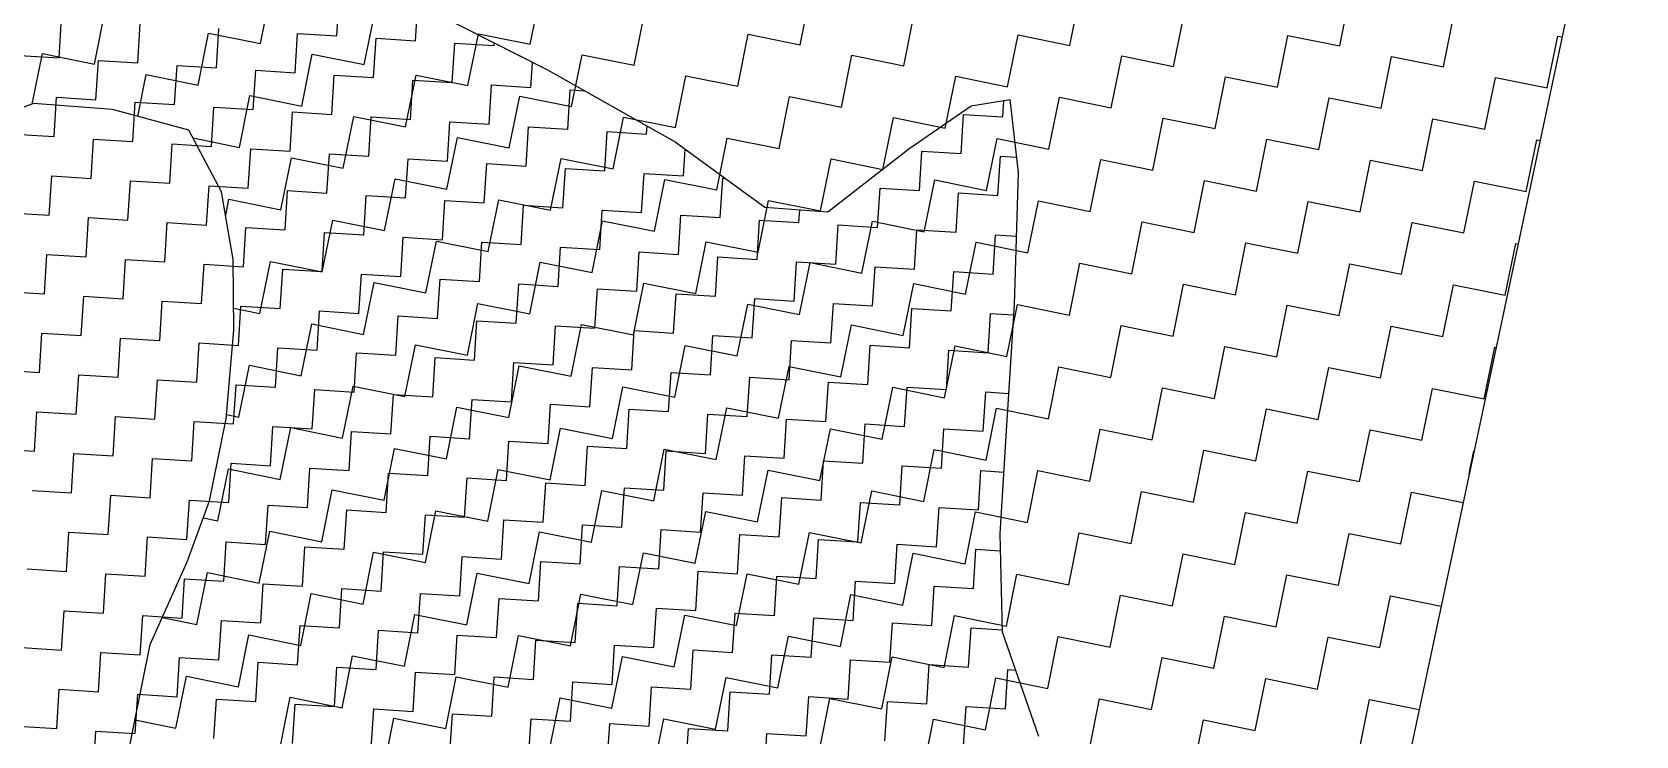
# Model space of a CAD drawing. Header units: metres. Extents: x 278801 to 279668, y 2074665 to 2075564.
# Drawn here: x 279615.87 to 279663.26, y 2075152.34 to 2075173.15 of the extents above; entities that cross this region are included whole.
import ezdxf

# ---------------------------------------------------------------- set-up
doc = ezdxf.new("R2010")
doc.units = ezdxf.units.M
doc.layers.add('POLY_HATCH', color=12, linetype='Continuous')

msp = doc.modelspace()

# ---------------------------------------------------------------- linework, layer by layer
at = {"layer": 'POLY_HATCH'}
for p, q in [((279663.258, 2075183.284), (279650.857, 2075124.909)), ((279626.576, 2075174.324), (279631.095, 2075172.026)), ((279631.095, 2075172.026), (279634.87, 2075169.901)), ((279643.614, 2075170.968), (279644.76, 2075171.149)), ((279644.76, 2075171.149), (279645.004, 2075168.992)), ((279615.907, 2075171.031), (279612.849, 2075169.868)), ((279618.249, 2075170.855), (279615.907, 2075171.031)), ((279620.504, 2075170.25), (279618.249, 2075170.855)), ((279641.771, 2075169.698), (279643.614, 2075170.968)), ((279621.471, 2075168.421), (279620.504, 2075170.25)), ((279634.87, 2075169.901), (279637.522, 2075167.972)), ((279639.386, 2075167.831), (279641.771, 2075169.698)), ((279645.004, 2075168.992), (279644.886, 2075165.094)), ((279621.81, 2075166.422), (279621.471, 2075168.421)), ((279637.522, 2075167.972), (279639.386, 2075167.831)), ((279621.834, 2075164.338), (279621.81, 2075166.422)), ((279644.886, 2075165.094), (279644.644, 2075161.204)), ((279621.6, 2075161.712), (279621.834, 2075164.338)), ((279621.11, 2075159.287), (279621.6, 2075161.712)), ((279644.644, 2075161.204), (279644.464, 2075158.318)), ((279620.449, 2075157.49), (279621.11, 2075159.287)), ((279644.464, 2075158.318), (279644.535, 2075155.417)), ((279619.359, 2075155.038), (279620.449, 2075157.49)), ((279618.638, 2075151.471), (279619.359, 2075155.038)), ((279644.535, 2075155.417), (279645.602, 2075152.327))]:
    msp.add_line(p, q, dxfattribs=at)
at = {"layer": 'POLY_HATCH', "linetype": 'Continuous'}
for p, q in [((279622.617, 2075172.804), (279622.927, 2075174.336)), ((279624.873, 2075173.035), (279624.945, 2075174.197)), ((279627.197, 2075172.89), (279627.264, 2075173.974)), ((279630.59, 2075172.787), (279630.899, 2075174.319)), ((279638.562, 2075172.77), (279638.872, 2075174.302)), ((279646.534, 2075172.753), (279646.844, 2075174.285)), ((279654.507, 2075172.736), (279654.817, 2075174.268)), ((279616.667, 2075172.381), (279616.739, 2075173.543)), ((279617.71, 2075172.201), (279618.02, 2075173.733)), ((279625.682, 2075172.184), (279625.992, 2075173.716)), ((279633.655, 2075172.167), (279633.964, 2075173.699)), ((279641.627, 2075172.15), (279641.937, 2075173.682)), ((279649.599, 2075172.133), (279649.909, 2075173.666)), ((279657.572, 2075172.116), (279657.882, 2075173.649)), ((279618.991, 2075172.236), (279619.063, 2075173.398)), ((279620.775, 2075171.581), (279621.085, 2075173.113)), ((279621.085, 2075173.113), (279622.617, 2075172.804)), ((279621.315, 2075172.091), (279621.387, 2075173.253)), ((279623.639, 2075171.946), (279623.711, 2075173.108)), ((279623.711, 2075173.108), (279624.873, 2075173.035)), ((279628.747, 2075171.564), (279629.057, 2075173.097)), ((279629.057, 2075173.097), (279630.59, 2075172.787)), ((279636.72, 2075171.547), (279637.03, 2075173.08)), ((279637.03, 2075173.08), (279638.562, 2075172.77)), ((279644.692, 2075171.53), (279645.002, 2075173.063)), ((279645.002, 2075173.063), (279646.534, 2075172.753)), ((279652.665, 2075171.513), (279652.974, 2075173.046)), ((279652.974, 2075173.046), (279654.507, 2075172.736)), ((279660.637, 2075171.496), (279660.947, 2075173.029)), ((279660.947, 2075173.029), (279661.074, 2075173.003)), ((279625.962, 2075171.801), (279626.035, 2075172.963)), ((279626.035, 2075172.963), (279627.197, 2075172.89)), ((279628.286, 2075171.656), (279628.359, 2075172.818)), ((279628.359, 2075172.818), (279629.521, 2075172.745)), ((279629.521, 2075172.745), (279629.526, 2075172.824)), ((279615.505, 2075172.453), (279616.667, 2075172.381)), ((279615.876, 2075171.019), (279616.177, 2075172.511)), ((279616.177, 2075172.511), (279617.71, 2075172.201)), ((279617.756, 2075171.146), (279617.829, 2075172.308)), ((279617.829, 2075172.308), (279618.991, 2075172.236)), ((279620.08, 2075171.001), (279620.153, 2075172.163)), ((279620.153, 2075172.163), (279621.315, 2075172.091)), ((279623.84, 2075170.961), (279624.15, 2075172.494)), ((279624.15, 2075172.494), (279625.682, 2075172.184)), ((279630.61, 2075171.511), (279630.656, 2075172.25)), ((279631.812, 2075170.944), (279632.122, 2075172.477)), ((279632.122, 2075172.477), (279633.655, 2075172.167)), ((279639.785, 2075170.927), (279640.095, 2075172.46)), ((279640.095, 2075172.46), (279641.627, 2075172.15)), ((279647.757, 2075170.91), (279648.067, 2075172.443)), ((279648.067, 2075172.443), (279649.599, 2075172.133)), ((279655.73, 2075170.894), (279656.039, 2075172.426)), ((279656.039, 2075172.426), (279657.572, 2075172.116)), ((279618.992, 2075170.655), (279619.242, 2075171.891)), ((279619.242, 2075171.891), (279620.775, 2075171.581)), ((279622.404, 2075170.856), (279622.477, 2075172.018)), ((279622.477, 2075172.018), (279623.639, 2075171.946)), ((279624.728, 2075170.711), (279624.8, 2075171.873)), ((279624.8, 2075171.873), (279625.962, 2075171.801)), ((279626.905, 2075170.341), (279627.215, 2075171.874)), ((279627.052, 2075170.566), (279627.124, 2075171.728)), ((279627.124, 2075171.728), (279628.286, 2075171.656)), ((279627.215, 2075171.874), (279628.747, 2075171.564)), ((279629.376, 2075170.421), (279629.448, 2075171.583)), ((279629.448, 2075171.583), (279630.61, 2075171.511)), ((279634.877, 2075170.325), (279635.187, 2075171.857)), ((279635.187, 2075171.857), (279636.72, 2075171.547)), ((279642.85, 2075170.308), (279643.16, 2075171.84)), ((279643.16, 2075171.84), (279644.692, 2075171.53)), ((279650.822, 2075170.291), (279651.132, 2075171.823)), ((279651.132, 2075171.823), (279652.665, 2075171.513)), ((279658.795, 2075170.274), (279659.104, 2075171.806)), ((279659.104, 2075171.806), (279660.637, 2075171.496)), ((279616.522, 2075170.057), (279616.594, 2075171.219)), ((279616.594, 2075171.219), (279617.756, 2075171.146)), ((279621.997, 2075169.739), (279622.307, 2075171.271)), ((279622.307, 2075171.271), (279623.84, 2075170.961)), ((279629.97, 2075169.722), (279630.28, 2075171.254)), ((279630.28, 2075171.254), (279631.812, 2075170.944)), ((279631.7, 2075170.277), (279631.772, 2075171.438)), ((279631.772, 2075171.438), (279632.186, 2075171.413)), ((279637.942, 2075169.705), (279638.252, 2075171.237)), ((279638.252, 2075171.237), (279639.785, 2075170.927)), ((279644.554, 2075170.641), (279644.584, 2075171.121)), ((279645.915, 2075169.688), (279646.225, 2075171.22)), ((279646.225, 2075171.22), (279647.757, 2075170.91)), ((279653.887, 2075169.671), (279654.197, 2075171.203)), ((279654.197, 2075171.203), (279655.73, 2075170.894)), ((279618.846, 2075169.912), (279618.918, 2075171.074)), ((279618.918, 2075171.074), (279620.08, 2075171.001)), ((279621.17, 2075169.767), (279621.242, 2075170.929)), ((279621.242, 2075170.929), (279622.404, 2075170.856)), ((279623.494, 2075169.622), (279623.566, 2075170.784)), ((279623.566, 2075170.784), (279624.728, 2075170.711)), ((279625.062, 2075169.119), (279625.372, 2075170.651)), ((279625.372, 2075170.651), (279626.905, 2075170.341)), ((279625.817, 2075169.477), (279625.89, 2075170.639)), ((279625.89, 2075170.639), (279627.052, 2075170.566)), ((279633.035, 2075169.102), (279633.345, 2075170.634)), ((279633.345, 2075170.634), (279634.877, 2075170.325)), ((279643.319, 2075169.552), (279643.392, 2075170.714)), ((279643.392, 2075170.714), (279644.554, 2075170.641)), ((279628.141, 2075169.332), (279628.214, 2075170.494)), ((279628.214, 2075170.494), (279629.376, 2075170.421)), ((279630.465, 2075169.187), (279630.538, 2075170.349)), ((279630.538, 2075170.349), (279631.7, 2075170.277)), ((279632.789, 2075169.042), (279632.862, 2075170.204)), ((279632.862, 2075170.204), (279634.024, 2075170.132)), ((279634.024, 2075170.132), (279634.039, 2075170.37)), ((279641.007, 2075169.085), (279641.317, 2075170.617)), ((279641.317, 2075170.617), (279642.85, 2075170.308)), ((279648.98, 2075169.068), (279649.29, 2075170.601)), ((279649.29, 2075170.601), (279650.822, 2075170.291)), ((279656.952, 2075169.051), (279657.262, 2075170.584)), ((279657.262, 2075170.584), (279658.795, 2075170.274)), ((279615.36, 2075170.129), (279616.522, 2075170.057)), ((279617.611, 2075168.822), (279617.684, 2075169.984)), ((279617.684, 2075169.984), (279618.846, 2075169.912)), ((279619.935, 2075168.677), (279620.008, 2075169.839)), ((279620.008, 2075169.839), (279621.17, 2075169.767)), ((279620.628, 2075170.016), (279621.997, 2075169.739)), ((279622.259, 2075168.532), (279622.332, 2075169.694)), ((279622.332, 2075169.694), (279623.494, 2075169.622)), ((279628.127, 2075168.499), (279628.437, 2075170.032)), ((279628.437, 2075170.032), (279629.97, 2075169.722)), ((279635.113, 2075168.897), (279635.163, 2075169.689)), ((279636.1, 2075168.482), (279636.41, 2075170.015)), ((279636.41, 2075170.015), (279637.942, 2075169.705)), ((279644.072, 2075168.465), (279644.382, 2075169.998)), ((279644.382, 2075169.998), (279645.915, 2075169.688)), ((279652.045, 2075168.448), (279652.355, 2075169.981)), ((279652.355, 2075169.981), (279653.887, 2075169.671)), ((279660.017, 2075168.431), (279660.327, 2075169.964)), ((279660.327, 2075169.964), (279660.424, 2075169.944)), ((279623.22, 2075167.896), (279623.53, 2075169.429)), ((279623.53, 2075169.429), (279625.062, 2075169.119)), ((279624.583, 2075168.387), (279624.656, 2075169.549)), ((279624.656, 2075169.549), (279625.817, 2075169.477)), ((279626.907, 2075168.243), (279626.979, 2075169.404)), ((279626.979, 2075169.404), (279628.141, 2075169.332)), ((279629.231, 2075168.098), (279629.303, 2075169.26)), ((279629.303, 2075169.26), (279630.465, 2075169.187)), ((279631.192, 2075167.879), (279631.502, 2075169.412)), ((279631.502, 2075169.412), (279633.035, 2075169.102)), ((279639.165, 2075167.862), (279639.475, 2075169.395)), ((279639.475, 2075169.395), (279641.007, 2075169.085)), ((279642.085, 2075168.462), (279642.157, 2075169.624)), ((279642.157, 2075169.624), (279643.319, 2075169.552)), ((279644.409, 2075168.317), (279644.481, 2075169.479)), ((279644.481, 2075169.479), (279644.952, 2075169.45)), ((279647.137, 2075167.845), (279647.447, 2075169.378)), ((279647.447, 2075169.378), (279648.98, 2075169.068)), ((279655.11, 2075167.828), (279655.42, 2075169.361)), ((279655.42, 2075169.361), (279656.952, 2075169.051)), ((279616.377, 2075167.733), (279616.449, 2075168.895)), ((279616.449, 2075168.895), (279617.611, 2075168.822)), ((279618.701, 2075167.588), (279618.773, 2075168.75)), ((279618.773, 2075168.75), (279619.935, 2075168.677)), ((279626.285, 2075167.276), (279626.595, 2075168.809)), ((279626.595, 2075168.809), (279628.127, 2075168.499)), ((279631.555, 2075167.953), (279631.627, 2075169.115)), ((279631.627, 2075169.115), (279632.789, 2075169.042)), ((279633.879, 2075167.808), (279633.951, 2075168.97)), ((279633.951, 2075168.97), (279635.113, 2075168.897)), ((279634.257, 2075167.259), (279634.567, 2075168.792)), ((279634.567, 2075168.792), (279636.1, 2075168.482)), ((279636.203, 2075167.663), (279636.275, 2075168.825)), ((279636.275, 2075168.825), (279636.358, 2075168.819)), ((279642.23, 2075167.243), (279642.54, 2075168.775)), ((279642.54, 2075168.775), (279644.072, 2075168.465)), ((279650.202, 2075167.226), (279650.512, 2075168.758)), ((279650.512, 2075168.758), (279652.045, 2075168.448)), ((279658.175, 2075167.209), (279658.485, 2075168.741)), ((279658.485, 2075168.741), (279660.017, 2075168.431)), ((279621.025, 2075167.443), (279621.097, 2075168.605)), ((279621.097, 2075168.605), (279622.259, 2075168.532)), ((279623.349, 2075167.298), (279623.421, 2075168.46)), ((279623.421, 2075168.46), (279624.583, 2075168.387)), ((279625.673, 2075167.153), (279625.745, 2075168.315)), ((279625.745, 2075168.315), (279626.907, 2075168.243)), ((279640.85, 2075167.373), (279640.923, 2075168.535)), ((279640.923, 2075168.535), (279642.085, 2075168.462)), ((279643.174, 2075167.228), (279643.247, 2075168.39)), ((279643.247, 2075168.39), (279644.409, 2075168.317)), ((279615.215, 2075167.805), (279616.377, 2075167.733)), ((279621.59, 2075167.722), (279621.687, 2075168.206)), ((279621.687, 2075168.206), (279623.22, 2075167.896)), ((279627.996, 2075167.008), (279628.069, 2075168.17)), ((279628.069, 2075168.17), (279629.231, 2075168.098)), ((279629.35, 2075166.657), (279629.66, 2075168.189)), ((279629.66, 2075168.189), (279631.192, 2075167.879)), ((279630.32, 2075166.863), (279630.393, 2075168.025)), ((279630.393, 2075168.025), (279631.555, 2075167.953)), ((279632.644, 2075166.718), (279632.717, 2075167.88)), ((279632.717, 2075167.88), (279633.879, 2075167.808)), ((279637.322, 2075166.64), (279637.632, 2075168.172)), ((279637.632, 2075168.172), (279639.165, 2075167.862)), ((279638.527, 2075167.518), (279638.55, 2075167.894)), ((279645.295, 2075166.623), (279645.605, 2075168.155)), ((279645.605, 2075168.155), (279647.137, 2075167.845)), ((279653.267, 2075166.606), (279653.577, 2075168.138)), ((279653.577, 2075168.138), (279655.11, 2075167.828)), ((279617.466, 2075166.498), (279617.539, 2075167.66)), ((279617.539, 2075167.66), (279618.701, 2075167.588)), ((279619.79, 2075166.354), (279619.863, 2075167.515)), ((279619.863, 2075167.515), (279621.025, 2075167.443)), ((279622.114, 2075166.209), (279622.187, 2075167.37)), ((279622.187, 2075167.37), (279623.349, 2075167.298)), ((279624.443, 2075166.054), (279624.752, 2075167.586)), ((279624.752, 2075167.586), (279626.285, 2075167.276)), ((279632.415, 2075166.037), (279632.725, 2075167.569)), ((279632.725, 2075167.569), (279634.257, 2075167.259)), ((279634.968, 2075166.573), (279635.041, 2075167.735)), ((279635.041, 2075167.735), (279636.203, 2075167.663)), ((279637.292, 2075166.428), (279637.365, 2075167.59)), ((279637.365, 2075167.59), (279638.527, 2075167.518)), ((279639.616, 2075166.283), (279639.689, 2075167.445)), ((279639.689, 2075167.445), (279640.85, 2075167.373)), ((279640.387, 2075166.02), (279640.697, 2075167.552)), ((279640.697, 2075167.552), (279642.23, 2075167.243)), ((279648.36, 2075166.003), (279648.67, 2075167.536)), ((279648.67, 2075167.536), (279650.202, 2075167.226)), ((279656.332, 2075165.986), (279656.642, 2075167.519)), ((279656.642, 2075167.519), (279658.175, 2075167.209)), ((279624.438, 2075166.064), (279624.511, 2075167.226)), ((279624.511, 2075167.226), (279625.673, 2075167.153)), ((279626.762, 2075165.919), (279626.834, 2075167.081)), ((279626.834, 2075167.081), (279627.996, 2075167.008)), ((279627.508, 2075165.434), (279627.818, 2075166.967)), ((279627.818, 2075166.967), (279629.35, 2075166.657)), ((279629.086, 2075165.774), (279629.158, 2075166.936)), ((279629.158, 2075166.936), (279630.32, 2075166.863)), ((279635.48, 2075165.417), (279635.79, 2075166.95)), ((279635.79, 2075166.95), (279637.322, 2075166.64)), ((279641.94, 2075166.138), (279642.012, 2075167.3)), ((279642.012, 2075167.3), (279643.174, 2075167.228)), ((279643.453, 2075165.4), (279643.762, 2075166.933)), ((279643.762, 2075166.933), (279645.295, 2075166.623)), ((279644.264, 2075165.993), (279644.336, 2075167.155)), ((279644.336, 2075167.155), (279644.947, 2075167.117)), ((279651.425, 2075165.383), (279651.735, 2075166.916)), ((279651.735, 2075166.916), (279653.267, 2075166.606)), ((279659.397, 2075165.366), (279659.707, 2075166.899)), ((279659.707, 2075166.899), (279659.774, 2075166.885)), ((279616.232, 2075165.409), (279616.304, 2075166.571)), ((279616.304, 2075166.571), (279617.466, 2075166.498)), ((279618.556, 2075165.264), (279618.628, 2075166.426)), ((279618.628, 2075166.426), (279619.79, 2075166.354)), ((279622.6, 2075164.831), (279622.91, 2075166.364)), ((279622.91, 2075166.364), (279624.443, 2075166.054)), ((279631.41, 2075165.629), (279631.482, 2075166.791)), ((279631.482, 2075166.791), (279632.644, 2075166.718)), ((279633.734, 2075165.484), (279633.806, 2075166.646)), ((279633.806, 2075166.646), (279634.968, 2075166.573)), ((279636.058, 2075165.339), (279636.13, 2075166.501)), ((279636.13, 2075166.501), (279637.292, 2075166.428)), ((279620.88, 2075165.119), (279620.952, 2075166.281)), ((279620.952, 2075166.281), (279622.114, 2075166.209)), ((279623.204, 2075164.974), (279623.276, 2075166.136)), ((279623.276, 2075166.136), (279624.438, 2075166.064)), ((279625.528, 2075164.829), (279625.6, 2075165.991)), ((279625.6, 2075165.991), (279626.762, 2075165.919)), ((279630.573, 2075164.814), (279630.883, 2075166.347)), ((279630.883, 2075166.347), (279632.415, 2075166.037)), ((279638.382, 2075165.194), (279638.454, 2075166.356)), ((279638.454, 2075166.356), (279639.616, 2075166.283)), ((279638.545, 2075164.797), (279638.855, 2075166.33)), ((279638.855, 2075166.33), (279640.387, 2075166.02)), ((279640.706, 2075165.049), (279640.778, 2075166.211)), ((279640.778, 2075166.211), (279641.94, 2075166.138)), ((279643.029, 2075164.904), (279643.102, 2075166.066)), ((279643.102, 2075166.066), (279644.264, 2075165.993)), ((279646.518, 2075164.78), (279646.827, 2075166.313)), ((279646.827, 2075166.313), (279648.36, 2075166.003)), ((279654.49, 2075164.763), (279654.8, 2075166.296)), ((279654.8, 2075166.296), (279656.332, 2075165.986)), ((279615.07, 2075165.481), (279616.232, 2075165.409)), ((279625.665, 2075164.211), (279625.975, 2075165.744)), ((279625.975, 2075165.744), (279627.508, 2075165.434)), ((279627.851, 2075164.684), (279627.924, 2075165.846)), ((279627.924, 2075165.846), (279629.086, 2075165.774)), ((279630.175, 2075164.539), (279630.248, 2075165.701)), ((279630.248, 2075165.701), (279631.41, 2075165.629)), ((279632.499, 2075164.394), (279632.572, 2075165.556)), ((279632.572, 2075165.556), (279633.734, 2075165.484)), ((279633.638, 2075164.194), (279633.948, 2075165.727)), ((279633.948, 2075165.727), (279635.48, 2075165.417)), ((279634.823, 2075164.249), (279634.896, 2075165.411)), ((279634.896, 2075165.411), (279636.058, 2075165.339)), ((279641.61, 2075164.178), (279641.92, 2075165.71)), ((279641.92, 2075165.71), (279643.453, 2075165.4)), ((279649.583, 2075164.161), (279649.892, 2075165.693)), ((279649.892, 2075165.693), (279651.425, 2075165.383)), ((279657.555, 2075164.144), (279657.865, 2075165.676)), ((279657.865, 2075165.676), (279659.397, 2075165.366)), ((279617.321, 2075164.175), (279617.394, 2075165.337)), ((279617.394, 2075165.337), (279618.556, 2075165.264)), ((279619.645, 2075164.03), (279619.718, 2075165.192)), ((279619.718, 2075165.192), (279620.88, 2075165.119)), ((279621.826, 2075164.988), (279622.6, 2075164.831)), ((279621.969, 2075163.885), (279622.042, 2075165.047)), ((279622.042, 2075165.047), (279623.204, 2075164.974)), ((279628.73, 2075163.592), (279629.04, 2075165.124)), ((279629.04, 2075165.124), (279630.573, 2075164.814)), ((279636.703, 2075163.575), (279637.013, 2075165.107)), ((279637.013, 2075165.107), (279638.545, 2075164.797)), ((279637.147, 2075164.104), (279637.22, 2075165.266)), ((279637.22, 2075165.266), (279638.382, 2075165.194)), ((279639.471, 2075163.959), (279639.544, 2075165.121)), ((279639.544, 2075165.121), (279640.706, 2075165.049)), ((279641.795, 2075163.814), (279641.867, 2075164.976)), ((279641.867, 2075164.976), (279643.029, 2075164.904)), ((279644.675, 2075163.558), (279644.985, 2075165.09)), ((279644.985, 2075165.09), (279646.518, 2075164.78)), ((279652.648, 2075163.541), (279652.957, 2075165.073)), ((279652.957, 2075165.073), (279654.49, 2075164.763)), ((279623.823, 2075162.989), (279624.133, 2075164.521)), ((279624.133, 2075164.521), (279625.665, 2075164.211)), ((279624.293, 2075163.74), (279624.366, 2075164.902)), ((279624.366, 2075164.902), (279625.528, 2075164.829)), ((279626.617, 2075163.595), (279626.69, 2075164.757)), ((279626.69, 2075164.757), (279627.851, 2075164.684)), ((279628.941, 2075163.45), (279629.013, 2075164.612)), ((279629.013, 2075164.612), (279630.175, 2075164.539)), ((279631.265, 2075163.305), (279631.337, 2075164.467)), ((279631.337, 2075164.467), (279632.499, 2075164.394)), ((279631.795, 2075162.972), (279632.105, 2075164.504)), ((279632.105, 2075164.504), (279633.638, 2075164.194)), ((279639.768, 2075162.955), (279640.078, 2075164.487)), ((279640.078, 2075164.487), (279641.61, 2075164.178)), ((279644.119, 2075163.669), (279644.191, 2075164.831)), ((279644.191, 2075164.831), (279644.867, 2075164.789)), ((279647.74, 2075162.938), (279648.05, 2075164.47)), ((279648.05, 2075164.47), (279649.583, 2075164.161)), ((279616.087, 2075163.085), (279616.159, 2075164.247)), ((279616.159, 2075164.247), (279617.321, 2075164.175)), ((279618.411, 2075162.94), (279618.483, 2075164.102)), ((279618.483, 2075164.102), (279619.645, 2075164.03)), ((279633.589, 2075163.16), (279633.661, 2075164.322)), ((279633.661, 2075164.322), (279634.823, 2075164.249)), ((279635.913, 2075163.015), (279635.985, 2075164.177)), ((279635.985, 2075164.177), (279637.147, 2075164.104)), ((279638.237, 2075162.87), (279638.309, 2075164.032)), ((279638.309, 2075164.032), (279639.471, 2075163.959)), ((279655.713, 2075162.921), (279656.022, 2075164.454)), ((279656.022, 2075164.454), (279657.555, 2075164.144)), ((279620.735, 2075162.795), (279620.807, 2075163.957)), ((279620.807, 2075163.957), (279621.969, 2075163.885)), ((279623.059, 2075162.65), (279623.131, 2075163.812)), ((279623.131, 2075163.812), (279624.293, 2075163.74)), ((279625.383, 2075162.505), (279625.455, 2075163.667)), ((279625.455, 2075163.667), (279626.617, 2075163.595)), ((279626.888, 2075162.369), (279627.198, 2075163.901)), ((279627.198, 2075163.901), (279628.73, 2075163.592)), ((279627.706, 2075162.36), (279627.779, 2075163.522)), ((279627.779, 2075163.522), (279628.941, 2075163.45)), ((279634.86, 2075162.352), (279635.17, 2075163.885)), ((279635.17, 2075163.885), (279636.703, 2075163.575)), ((279640.561, 2075162.725), (279640.633, 2075163.887)), ((279640.633, 2075163.887), (279641.795, 2075163.814)), ((279642.833, 2075162.335), (279643.143, 2075163.868)), ((279642.884, 2075162.58), (279642.957, 2075163.742)), ((279642.957, 2075163.742), (279644.119, 2075163.669)), ((279643.143, 2075163.868), (279644.675, 2075163.558)), ((279650.805, 2075162.318), (279651.115, 2075163.851)), ((279651.115, 2075163.851), (279652.648, 2075163.541)), ((279658.778, 2075162.301), (279659.088, 2075163.834)), ((279659.088, 2075163.834), (279659.124, 2075163.826)), ((279614.925, 2075163.158), (279616.087, 2075163.085)), ((279621.98, 2075161.766), (279622.29, 2075163.299)), ((279622.29, 2075163.299), (279623.823, 2075162.989)), ((279629.953, 2075161.749), (279630.263, 2075163.282)), ((279630.03, 2075162.215), (279630.103, 2075163.377)), ((279630.103, 2075163.377), (279631.265, 2075163.305)), ((279630.263, 2075163.282), (279631.795, 2075162.972)), ((279632.354, 2075162.07), (279632.427, 2075163.232)), ((279632.427, 2075163.232), (279633.589, 2075163.16)), ((279634.678, 2075161.925), (279634.751, 2075163.087)), ((279634.751, 2075163.087), (279635.913, 2075163.015)), ((279637.925, 2075161.732), (279638.235, 2075163.265)), ((279638.235, 2075163.265), (279639.768, 2075162.955)), ((279645.898, 2075161.715), (279646.208, 2075163.248)), ((279646.208, 2075163.248), (279647.74, 2075162.938)), ((279653.87, 2075161.698), (279654.18, 2075163.231)), ((279654.18, 2075163.231), (279655.713, 2075162.921)), ((279617.176, 2075161.851), (279617.249, 2075163.013)), ((279617.249, 2075163.013), (279618.411, 2075162.94)), ((279619.5, 2075161.706), (279619.573, 2075162.868)), ((279619.573, 2075162.868), (279620.735, 2075162.795)), ((279621.824, 2075161.561), (279621.897, 2075162.723)), ((279621.897, 2075162.723), (279623.059, 2075162.65)), ((279624.148, 2075161.416), (279624.221, 2075162.578)), ((279624.221, 2075162.578), (279625.383, 2075162.505)), ((279625.045, 2075161.146), (279625.355, 2075162.679)), ((279625.355, 2075162.679), (279626.888, 2075162.369)), ((279633.018, 2075161.129), (279633.328, 2075162.662)), ((279633.328, 2075162.662), (279634.86, 2075162.352)), ((279637.002, 2075161.78), (279637.075, 2075162.942)), ((279637.075, 2075162.942), (279638.237, 2075162.87)), ((279639.326, 2075161.635), (279639.399, 2075162.797)), ((279639.399, 2075162.797), (279640.561, 2075162.725)), ((279640.99, 2075161.113), (279641.3, 2075162.645)), ((279641.3, 2075162.645), (279642.833, 2075162.335)), ((279641.65, 2075161.49), (279641.723, 2075162.652)), ((279641.723, 2075162.652), (279642.884, 2075162.58)), ((279648.963, 2075161.096), (279649.273, 2075162.628)), ((279649.273, 2075162.628), (279650.805, 2075162.318)), ((279656.935, 2075161.079), (279657.245, 2075162.611)), ((279657.245, 2075162.611), (279658.778, 2075162.301)), ((279626.472, 2075161.271), (279626.545, 2075162.433)), ((279626.545, 2075162.433), (279627.706, 2075162.36)), ((279628.796, 2075161.126), (279628.868, 2075162.288)), ((279628.868, 2075162.288), (279630.03, 2075162.215)), ((279631.12, 2075160.981), (279631.192, 2075162.143)), ((279631.192, 2075162.143), (279632.354, 2075162.07)), ((279643.974, 2075161.345), (279644.046, 2075162.507)), ((279644.046, 2075162.507), (279644.722, 2075162.465)), ((279615.942, 2075160.761), (279616.014, 2075161.923)), ((279616.014, 2075161.923), (279617.176, 2075161.851)), ((279618.266, 2075160.616), (279618.338, 2075161.778)), ((279618.338, 2075161.778), (279619.5, 2075161.706)), ((279620.59, 2075160.471), (279620.662, 2075161.633)), ((279620.662, 2075161.633), (279621.824, 2075161.561)), ((279621.612, 2075161.841), (279621.98, 2075161.766)), ((279628.11, 2075160.527), (279628.42, 2075162.059)), ((279628.42, 2075162.059), (279629.953, 2075161.749)), ((279633.444, 2075160.836), (279633.516, 2075161.998)), ((279633.516, 2075161.998), (279634.678, 2075161.925)), ((279635.768, 2075160.691), (279635.84, 2075161.853)), ((279635.84, 2075161.853), (279637.002, 2075161.78)), ((279636.083, 2075160.51), (279636.393, 2075162.042)), ((279636.393, 2075162.042), (279637.925, 2075161.732)), ((279638.092, 2075160.546), (279638.164, 2075161.708)), ((279638.164, 2075161.708), (279639.326, 2075161.635)), ((279644.055, 2075160.493), (279644.365, 2075162.025)), ((279644.365, 2075162.025), (279645.898, 2075161.715)), ((279652.028, 2075160.476), (279652.338, 2075162.008)), ((279652.338, 2075162.008), (279653.87, 2075161.698)), ((279622.914, 2075160.326), (279622.986, 2075161.488)), ((279622.986, 2075161.488), (279624.148, 2075161.416)), ((279623.203, 2075159.924), (279623.513, 2075161.456)), ((279623.513, 2075161.456), (279625.045, 2075161.146)), ((279625.238, 2075160.181), (279625.31, 2075161.343)), ((279625.31, 2075161.343), (279626.472, 2075161.271)), ((279627.562, 2075160.036), (279627.634, 2075161.198)), ((279627.634, 2075161.198), (279628.796, 2075161.126)), ((279631.175, 2075159.907), (279631.485, 2075161.439)), ((279631.485, 2075161.439), (279633.018, 2075161.129)), ((279639.148, 2075159.89), (279639.458, 2075161.422)), ((279639.458, 2075161.422), (279640.99, 2075161.113)), ((279640.416, 2075160.401), (279640.488, 2075161.563)), ((279640.488, 2075161.563), (279641.65, 2075161.49)), ((279642.74, 2075160.256), (279642.812, 2075161.418)), ((279642.812, 2075161.418), (279643.974, 2075161.345)), ((279647.12, 2075159.873), (279647.43, 2075161.405)), ((279647.43, 2075161.405), (279648.963, 2075161.096)), ((279655.093, 2075159.856), (279655.403, 2075161.389)), ((279655.403, 2075161.389), (279656.935, 2075161.079)), ((279614.78, 2075160.834), (279615.942, 2075160.761)), ((279617.031, 2075159.527), (279617.104, 2075160.689)), ((279617.104, 2075160.689), (279618.266, 2075160.616)), ((279626.268, 2075159.304), (279626.578, 2075160.836)), ((279626.578, 2075160.836), (279628.11, 2075160.527)), ((279629.885, 2075159.891), (279629.958, 2075161.053)), ((279629.958, 2075161.053), (279631.12, 2075160.981)), ((279632.209, 2075159.746), (279632.282, 2075160.908)), ((279632.282, 2075160.908), (279633.444, 2075160.836)), ((279634.241, 2075159.287), (279634.55, 2075160.82)), ((279634.533, 2075159.601), (279634.606, 2075160.763)), ((279634.55, 2075160.82), (279636.083, 2075160.51)), ((279634.606, 2075160.763), (279635.768, 2075160.691)), ((279642.213, 2075159.27), (279642.523, 2075160.803)), ((279642.523, 2075160.803), (279644.055, 2075160.493)), ((279650.185, 2075159.253), (279650.495, 2075160.786)), ((279650.495, 2075160.786), (279652.028, 2075160.476)), ((279658.331, 2075160.091), (279658.468, 2075160.769)), ((279658.468, 2075160.769), (279658.474, 2075160.767)), ((279619.355, 2075159.382), (279619.428, 2075160.544)), ((279619.428, 2075160.544), (279620.59, 2075160.471)), ((279621.361, 2075158.701), (279621.671, 2075160.234)), ((279621.671, 2075160.234), (279623.203, 2075159.924)), ((279621.679, 2075159.237), (279621.752, 2075160.399)), ((279621.752, 2075160.399), (279622.914, 2075160.326)), ((279624.003, 2075159.092), (279624.076, 2075160.254)), ((279624.076, 2075160.254), (279625.238, 2075160.181)), ((279629.333, 2075158.684), (279629.643, 2075160.217)), ((279629.643, 2075160.217), (279631.175, 2075159.907)), ((279636.857, 2075159.456), (279636.93, 2075160.618)), ((279636.93, 2075160.618), (279638.092, 2075160.546)), ((279637.306, 2075158.667), (279637.615, 2075160.2)), ((279637.615, 2075160.2), (279639.148, 2075159.89)), ((279639.181, 2075159.311), (279639.254, 2075160.473)), ((279639.254, 2075160.473), (279640.416, 2075160.401)), ((279641.505, 2075159.167), (279641.578, 2075160.328)), ((279641.578, 2075160.328), (279642.74, 2075160.256)), ((279626.327, 2075158.947), (279626.4, 2075160.109)), ((279626.4, 2075160.109), (279627.562, 2075160.036)), ((279628.651, 2075158.802), (279628.723, 2075159.964)), ((279628.723, 2075159.964), (279629.885, 2075159.891)), ((279630.975, 2075158.657), (279631.047, 2075159.819)), ((279631.047, 2075159.819), (279632.209, 2075159.746)), ((279643.829, 2075159.022), (279643.901, 2075160.183)), ((279643.901, 2075160.183), (279644.577, 2075160.141)), ((279645.278, 2075158.65), (279645.588, 2075160.183)), ((279645.588, 2075160.183), (279647.12, 2075159.873)), ((279653.25, 2075158.633), (279653.56, 2075160.166)), ((279653.56, 2075160.166), (279655.093, 2075159.856)), ((279615.869, 2075159.599), (279617.031, 2075159.527)), ((279618.121, 2075158.292), (279618.193, 2075159.454)), ((279618.193, 2075159.454), (279619.355, 2075159.382)), ((279620.445, 2075158.147), (279620.517, 2075159.309)), ((279620.517, 2075159.309), (279621.679, 2075159.237)), ((279624.426, 2075158.081), (279624.736, 2075159.614)), ((279624.736, 2075159.614), (279626.268, 2075159.304)), ((279632.398, 2075158.064), (279632.708, 2075159.597)), ((279632.708, 2075159.597), (279634.241, 2075159.287)), ((279633.299, 2075158.512), (279633.371, 2075159.674)), ((279633.371, 2075159.674), (279634.533, 2075159.601)), ((279635.623, 2075158.367), (279635.695, 2075159.529)), ((279635.695, 2075159.529), (279636.857, 2075159.456)), ((279637.947, 2075158.222), (279638.019, 2075159.384)), ((279638.019, 2075159.384), (279639.181, 2075159.311)), ((279640.371, 2075158.047), (279640.68, 2075159.58)), ((279640.68, 2075159.58), (279642.213, 2075159.27)), ((279648.343, 2075158.031), (279648.653, 2075159.563)), ((279648.653, 2075159.563), (279650.185, 2075159.253)), ((279656.315, 2075158.014), (279656.625, 2075159.546)), ((279656.625, 2075159.546), (279658.149, 2075159.238)), ((279620.927, 2075158.789), (279621.361, 2075158.701)), ((279622.769, 2075158.002), (279622.841, 2075159.164)), ((279622.841, 2075159.164), (279624.003, 2075159.092)), ((279625.093, 2075157.857), (279625.165, 2075159.019)), ((279625.165, 2075159.019), (279626.327, 2075158.947)), ((279627.417, 2075157.712), (279627.489, 2075158.874)), ((279627.489, 2075158.874), (279628.651, 2075158.802)), ((279627.491, 2075157.462), (279627.801, 2075158.994)), ((279627.801, 2075158.994), (279629.333, 2075158.684)), ((279635.463, 2075157.445), (279635.773, 2075158.977)), ((279635.773, 2075158.977), (279637.306, 2075158.667)), ((279640.271, 2075158.077), (279640.343, 2075159.239)), ((279640.343, 2075159.239), (279641.505, 2075159.167)), ((279642.595, 2075157.932), (279642.667, 2075159.094)), ((279642.667, 2075159.094), (279643.829, 2075159.022)), ((279643.436, 2075157.428), (279643.745, 2075158.96)), ((279643.745, 2075158.96), (279645.278, 2075158.65)), ((279651.408, 2075157.411), (279651.718, 2075158.943)), ((279651.718, 2075158.943), (279653.25, 2075158.633)), ((279616.886, 2075157.203), (279616.959, 2075158.365)), ((279616.959, 2075158.365), (279618.121, 2075158.292)), ((279622.583, 2075156.859), (279622.893, 2075158.391)), ((279622.893, 2075158.391), (279624.426, 2075158.081)), ((279629.74, 2075157.567), (279629.813, 2075158.729)), ((279629.813, 2075158.729), (279630.975, 2075158.657)), ((279630.556, 2075156.842), (279630.866, 2075158.374)), ((279630.866, 2075158.374), (279632.398, 2075158.064)), ((279632.064, 2075157.422), (279632.137, 2075158.584)), ((279632.137, 2075158.584), (279633.299, 2075158.512)), ((279634.388, 2075157.277), (279634.461, 2075158.439)), ((279634.461, 2075158.439), (279635.623, 2075158.367)), ((279638.528, 2075156.825), (279638.838, 2075158.357)), ((279638.838, 2075158.357), (279640.371, 2075158.047)), ((279646.501, 2075156.808), (279646.81, 2075158.34)), ((279646.81, 2075158.34), (279648.343, 2075158.031)), ((279654.473, 2075156.791), (279654.783, 2075158.324)), ((279654.783, 2075158.324), (279656.315, 2075158.014)), ((279619.21, 2075157.058), (279619.283, 2075158.22)), ((279619.283, 2075158.22), (279620.445, 2075158.147)), ((279621.534, 2075156.913), (279621.607, 2075158.075)), ((279621.607, 2075158.075), (279622.769, 2075158.002)), ((279623.858, 2075156.768), (279623.931, 2075157.93)), ((279623.931, 2075157.93), (279625.093, 2075157.857)), ((279636.712, 2075157.133), (279636.785, 2075158.294)), ((279636.785, 2075158.294), (279637.947, 2075158.222)), ((279639.036, 2075156.988), (279639.109, 2075158.15)), ((279639.109, 2075158.15), (279640.271, 2075158.077)), ((279641.36, 2075156.843), (279641.433, 2075158.005)), ((279641.433, 2075158.005), (279642.595, 2075157.932)), ((279643.684, 2075156.698), (279643.756, 2075157.86)), ((279643.756, 2075157.86), (279644.476, 2075157.815)), ((279625.648, 2075156.239), (279625.958, 2075157.771)), ((279625.958, 2075157.771), (279627.491, 2075157.462)), ((279626.182, 2075156.623), (279626.255, 2075157.785)), ((279626.255, 2075157.785), (279627.417, 2075157.712)), ((279628.506, 2075156.478), (279628.579, 2075157.64)), ((279628.579, 2075157.64), (279629.74, 2075157.567)), ((279630.83, 2075156.333), (279630.902, 2075157.495)), ((279630.902, 2075157.495), (279632.064, 2075157.422)), ((279633.621, 2075156.222), (279633.931, 2075157.755)), ((279633.931, 2075157.755), (279635.463, 2075157.445)), ((279641.593, 2075156.205), (279641.903, 2075157.738)), ((279641.903, 2075157.738), (279643.436, 2075157.428)), ((279649.566, 2075156.188), (279649.876, 2075157.721)), ((279649.876, 2075157.721), (279651.408, 2075157.411)), ((279615.724, 2075157.275), (279616.886, 2075157.203)), ((279617.976, 2075155.968), (279618.048, 2075157.13)), ((279618.048, 2075157.13), (279619.21, 2075157.058)), ((279620.3, 2075155.823), (279620.372, 2075156.985)), ((279620.372, 2075156.985), (279621.534, 2075156.913)), ((279620.741, 2075155.636), (279621.051, 2075157.169)), ((279621.051, 2075157.169), (279622.583, 2075156.859)), ((279628.713, 2075155.619), (279629.023, 2075157.152)), ((279629.023, 2075157.152), (279630.556, 2075156.842)), ((279633.154, 2075156.188), (279633.226, 2075157.35)), ((279633.226, 2075157.35), (279634.388, 2075157.277)), ((279635.478, 2075156.043), (279635.55, 2075157.205)), ((279635.55, 2075157.205), (279636.712, 2075157.133)), ((279636.686, 2075155.602), (279636.996, 2075157.135)), ((279636.996, 2075157.135), (279638.528, 2075156.825)), ((279637.802, 2075155.898), (279637.874, 2075157.06)), ((279637.874, 2075157.06), (279639.036, 2075156.988)), ((279640.126, 2075155.753), (279640.198, 2075156.915)), ((279640.198, 2075156.915), (279641.36, 2075156.843)), ((279644.658, 2075155.585), (279644.968, 2075157.118)), ((279644.968, 2075157.118), (279646.501, 2075156.808)), ((279652.631, 2075155.568), (279652.941, 2075157.101)), ((279652.941, 2075157.101), (279654.473, 2075156.791)), ((279622.624, 2075155.678), (279622.696, 2075156.84)), ((279622.696, 2075156.84), (279623.858, 2075156.768)), ((279623.806, 2075155.016), (279624.116, 2075156.549)), ((279624.116, 2075156.549), (279625.648, 2075156.239)), ((279624.948, 2075155.533), (279625.02, 2075156.695)), ((279625.02, 2075156.695), (279626.182, 2075156.623)), ((279627.272, 2075155.388), (279627.344, 2075156.55)), ((279627.344, 2075156.55), (279628.506, 2075156.478)), ((279629.596, 2075155.244), (279629.668, 2075156.405)), ((279629.668, 2075156.405), (279630.83, 2075156.333)), ((279631.778, 2075154.999), (279632.088, 2075156.532)), ((279632.088, 2075156.532), (279633.621, 2075156.222)), ((279639.751, 2075154.982), (279640.061, 2075156.515)), ((279640.061, 2075156.515), (279641.593, 2075156.205)), ((279642.45, 2075155.608), (279642.522, 2075156.77)), ((279642.522, 2075156.77), (279643.684, 2075156.698)), ((279647.723, 2075154.966), (279648.033, 2075156.498)), ((279648.033, 2075156.498), (279649.566, 2075156.188)), ((279655.696, 2075154.949), (279656.006, 2075156.481)), ((279656.006, 2075156.481), (279657.5, 2075156.179)), ((279616.741, 2075154.879), (279616.814, 2075156.041)), ((279616.814, 2075156.041), (279617.976, 2075155.968)), ((279631.919, 2075155.099), (279631.992, 2075156.26)), ((279631.992, 2075156.26), (279633.154, 2075156.188)), ((279634.243, 2075154.954), (279634.316, 2075156.116)), ((279634.316, 2075156.116), (279635.478, 2075156.043)), ((279636.567, 2075154.809), (279636.64, 2075155.971)), ((279636.64, 2075155.971), (279637.802, 2075155.898)), ((279619.065, 2075154.734), (279619.138, 2075155.896)), ((279619.138, 2075155.896), (279620.3, 2075155.823)), ((279619.717, 2075155.843), (279620.741, 2075155.636)), ((279621.389, 2075154.589), (279621.462, 2075155.751)), ((279621.462, 2075155.751), (279622.624, 2075155.678)), ((279623.713, 2075154.444), (279623.786, 2075155.606)), ((279623.786, 2075155.606), (279624.948, 2075155.533)), ((279626.037, 2075154.299), (279626.11, 2075155.461)), ((279626.11, 2075155.461), (279627.272, 2075155.388)), ((279626.871, 2075154.397), (279627.181, 2075155.929)), ((279627.181, 2075155.929), (279628.713, 2075155.619)), ((279634.843, 2075154.38), (279635.153, 2075155.912)), ((279635.153, 2075155.912), (279636.686, 2075155.602)), ((279638.891, 2075154.664), (279638.964, 2075155.826)), ((279638.964, 2075155.826), (279640.126, 2075155.753)), ((279641.215, 2075154.519), (279641.288, 2075155.681)), ((279641.288, 2075155.681), (279642.45, 2075155.608)), ((279642.816, 2075154.363), (279643.126, 2075155.895)), ((279643.126, 2075155.895), (279644.658, 2075155.585)), ((279643.539, 2075154.374), (279643.612, 2075155.536)), ((279643.612, 2075155.536), (279644.533, 2075155.478)), ((279650.788, 2075154.346), (279651.098, 2075155.878)), ((279651.098, 2075155.878), (279652.631, 2075155.568)), ((279621.964, 2075153.794), (279622.273, 2075155.326)), ((279622.273, 2075155.326), (279623.806, 2075155.016)), ((279628.361, 2075154.154), (279628.434, 2075155.316)), ((279628.434, 2075155.316), (279629.596, 2075155.244)), ((279629.936, 2075153.777), (279630.246, 2075155.309)), ((279630.246, 2075155.309), (279631.778, 2075154.999)), ((279630.685, 2075154.009), (279630.757, 2075155.171)), ((279630.757, 2075155.171), (279631.919, 2075155.099)), ((279633.009, 2075153.864), (279633.081, 2075155.026)), ((279633.081, 2075155.026), (279634.243, 2075154.954)), ((279637.908, 2075153.76), (279638.218, 2075155.292)), ((279638.218, 2075155.292), (279639.751, 2075154.982)), ((279645.881, 2075153.743), (279646.191, 2075155.275)), ((279646.191, 2075155.275), (279647.723, 2075154.966)), ((279653.853, 2075153.726), (279654.163, 2075155.259)), ((279654.163, 2075155.259), (279655.696, 2075154.949)), ((279615.58, 2075154.951), (279616.741, 2075154.879)), ((279617.831, 2075153.644), (279617.903, 2075154.806)), ((279617.903, 2075154.806), (279619.065, 2075154.734)), ((279620.155, 2075153.499), (279620.227, 2075154.661)), ((279620.227, 2075154.661), (279621.389, 2075154.589)), ((279622.479, 2075153.354), (279622.551, 2075154.516)), ((279622.551, 2075154.516), (279623.713, 2075154.444)), ((279625.029, 2075153.174), (279625.338, 2075154.706)), ((279625.338, 2075154.706), (279626.871, 2075154.397)), ((279633.001, 2075153.157), (279633.311, 2075154.69)), ((279633.311, 2075154.69), (279634.843, 2075154.38)), ((279635.333, 2075153.719), (279635.405, 2075154.881)), ((279635.405, 2075154.881), (279636.567, 2075154.809)), ((279637.657, 2075153.574), (279637.729, 2075154.736)), ((279637.729, 2075154.736), (279638.891, 2075154.664)), ((279639.981, 2075153.429), (279640.053, 2075154.591)), ((279640.053, 2075154.591), (279641.215, 2075154.519)), ((279640.973, 2075153.14), (279641.283, 2075154.673)), ((279641.283, 2075154.673), (279642.816, 2075154.363)), ((279648.946, 2075153.123), (279649.256, 2075154.656)), ((279649.256, 2075154.656), (279650.788, 2075154.346)), ((279620.121, 2075152.571), (279620.431, 2075154.104)), ((279620.431, 2075154.104), (279621.964, 2075153.794)), ((279624.803, 2075153.21), (279624.875, 2075154.371)), ((279624.875, 2075154.371), (279626.037, 2075154.299)), ((279627.127, 2075153.065), (279627.199, 2075154.227)), ((279627.199, 2075154.227), (279628.361, 2075154.154)), ((279628.094, 2075152.554), (279628.403, 2075154.087)), ((279628.403, 2075154.087), (279629.936, 2075153.777)), ((279629.451, 2075152.92), (279629.523, 2075154.082)), ((279629.523, 2075154.082), (279630.685, 2075154.009)), ((279636.066, 2075152.537), (279636.376, 2075154.07)), ((279636.376, 2075154.07), (279637.908, 2075153.76)), ((279642.305, 2075153.284), (279642.377, 2075154.446)), ((279642.377, 2075154.446), (279643.539, 2075154.374)), ((279644.038, 2075152.52), (279644.348, 2075154.053)), ((279644.348, 2075154.053), (279645.881, 2075153.743)), ((279644.629, 2075153.139), (279644.701, 2075154.301)), ((279644.701, 2075154.301), (279644.925, 2075154.287)), ((279652.011, 2075152.503), (279652.321, 2075154.036)), ((279652.321, 2075154.036), (279653.853, 2075153.726)), ((279616.596, 2075152.555), (279616.669, 2075153.717)), ((279616.669, 2075153.717), (279617.831, 2075153.644)), ((279618.92, 2075152.41), (279618.993, 2075153.572)), ((279618.993, 2075153.572), (279620.155, 2075153.499)), ((279631.774, 2075152.775), (279631.847, 2075153.937)), ((279631.847, 2075153.937), (279633.009, 2075153.864)), ((279634.098, 2075152.63), (279634.171, 2075153.792)), ((279634.171, 2075153.792), (279635.333, 2075153.719)), ((279636.422, 2075152.485), (279636.495, 2075153.647)), ((279636.495, 2075153.647), (279637.657, 2075153.574)), ((279621.244, 2075152.265), (279621.317, 2075153.427)), ((279621.317, 2075153.427), (279622.479, 2075153.354)), ((279623.186, 2075151.951), (279623.496, 2075153.484)), ((279623.496, 2075153.484), (279625.029, 2075153.174)), ((279623.568, 2075152.12), (279623.641, 2075153.282)), ((279623.641, 2075153.282), (279624.803, 2075153.21)), ((279625.892, 2075151.975), (279625.965, 2075153.137)), ((279625.965, 2075153.137), (279627.127, 2075153.065)), ((279631.159, 2075151.934), (279631.468, 2075153.467)), ((279631.468, 2075153.467), (279633.001, 2075153.157)), ((279638.746, 2075152.34), (279638.819, 2075153.502)), ((279638.819, 2075153.502), (279639.981, 2075153.429)), ((279639.131, 2075151.917), (279639.441, 2075153.45)), ((279639.441, 2075153.45), (279640.973, 2075153.14)), ((279641.07, 2075152.195), (279641.143, 2075153.357)), ((279641.143, 2075153.357), (279642.305, 2075153.284)), ((279643.394, 2075152.05), (279643.467, 2075153.212)), ((279643.467, 2075153.212), (279644.629, 2075153.139)), ((279647.103, 2075151.901), (279647.413, 2075153.433)), ((279647.413, 2075153.433), (279648.946, 2075153.123)), ((279655.076, 2075151.884), (279655.386, 2075153.416)), ((279655.386, 2075153.416), (279656.85, 2075153.12)), ((279615.435, 2075152.627), (279616.596, 2075152.555)), ((279618.91, 2075152.816), (279620.121, 2075152.571)), ((279626.251, 2075151.332), (279626.561, 2075152.864)), ((279626.561, 2075152.864), (279628.094, 2075152.554)), ((279628.216, 2075151.83), (279628.289, 2075152.992)), ((279628.289, 2075152.992), (279629.451, 2075152.92)), ((279630.54, 2075151.685), (279630.613, 2075152.847)), ((279630.613, 2075152.847), (279631.774, 2075152.775)), ((279632.864, 2075151.54), (279632.936, 2075152.702)), ((279632.936, 2075152.702), (279634.098, 2075152.63)), ((279634.224, 2075151.315), (279634.533, 2075152.847)), ((279634.533, 2075152.847), (279636.066, 2075152.537)), ((279642.196, 2075151.298), (279642.506, 2075152.83)), ((279642.506, 2075152.83), (279644.038, 2075152.52)), ((279650.168, 2075151.281), (279650.478, 2075152.813)), ((279650.478, 2075152.813), (279652.011, 2075152.503)), ((279617.686, 2075151.321), (279617.758, 2075152.482)), ((279617.758, 2075152.482), (279618.92, 2075152.41)), ((279635.188, 2075151.395), (279635.26, 2075152.557)), ((279635.26, 2075152.557), (279636.422, 2075152.485)), ((279637.512, 2075151.25), (279637.584, 2075152.412)), ((279637.584, 2075152.412), (279638.746, 2075152.34))]:
    msp.add_line(p, q, dxfattribs=at)

doc.saveas('drawing.dxf')
